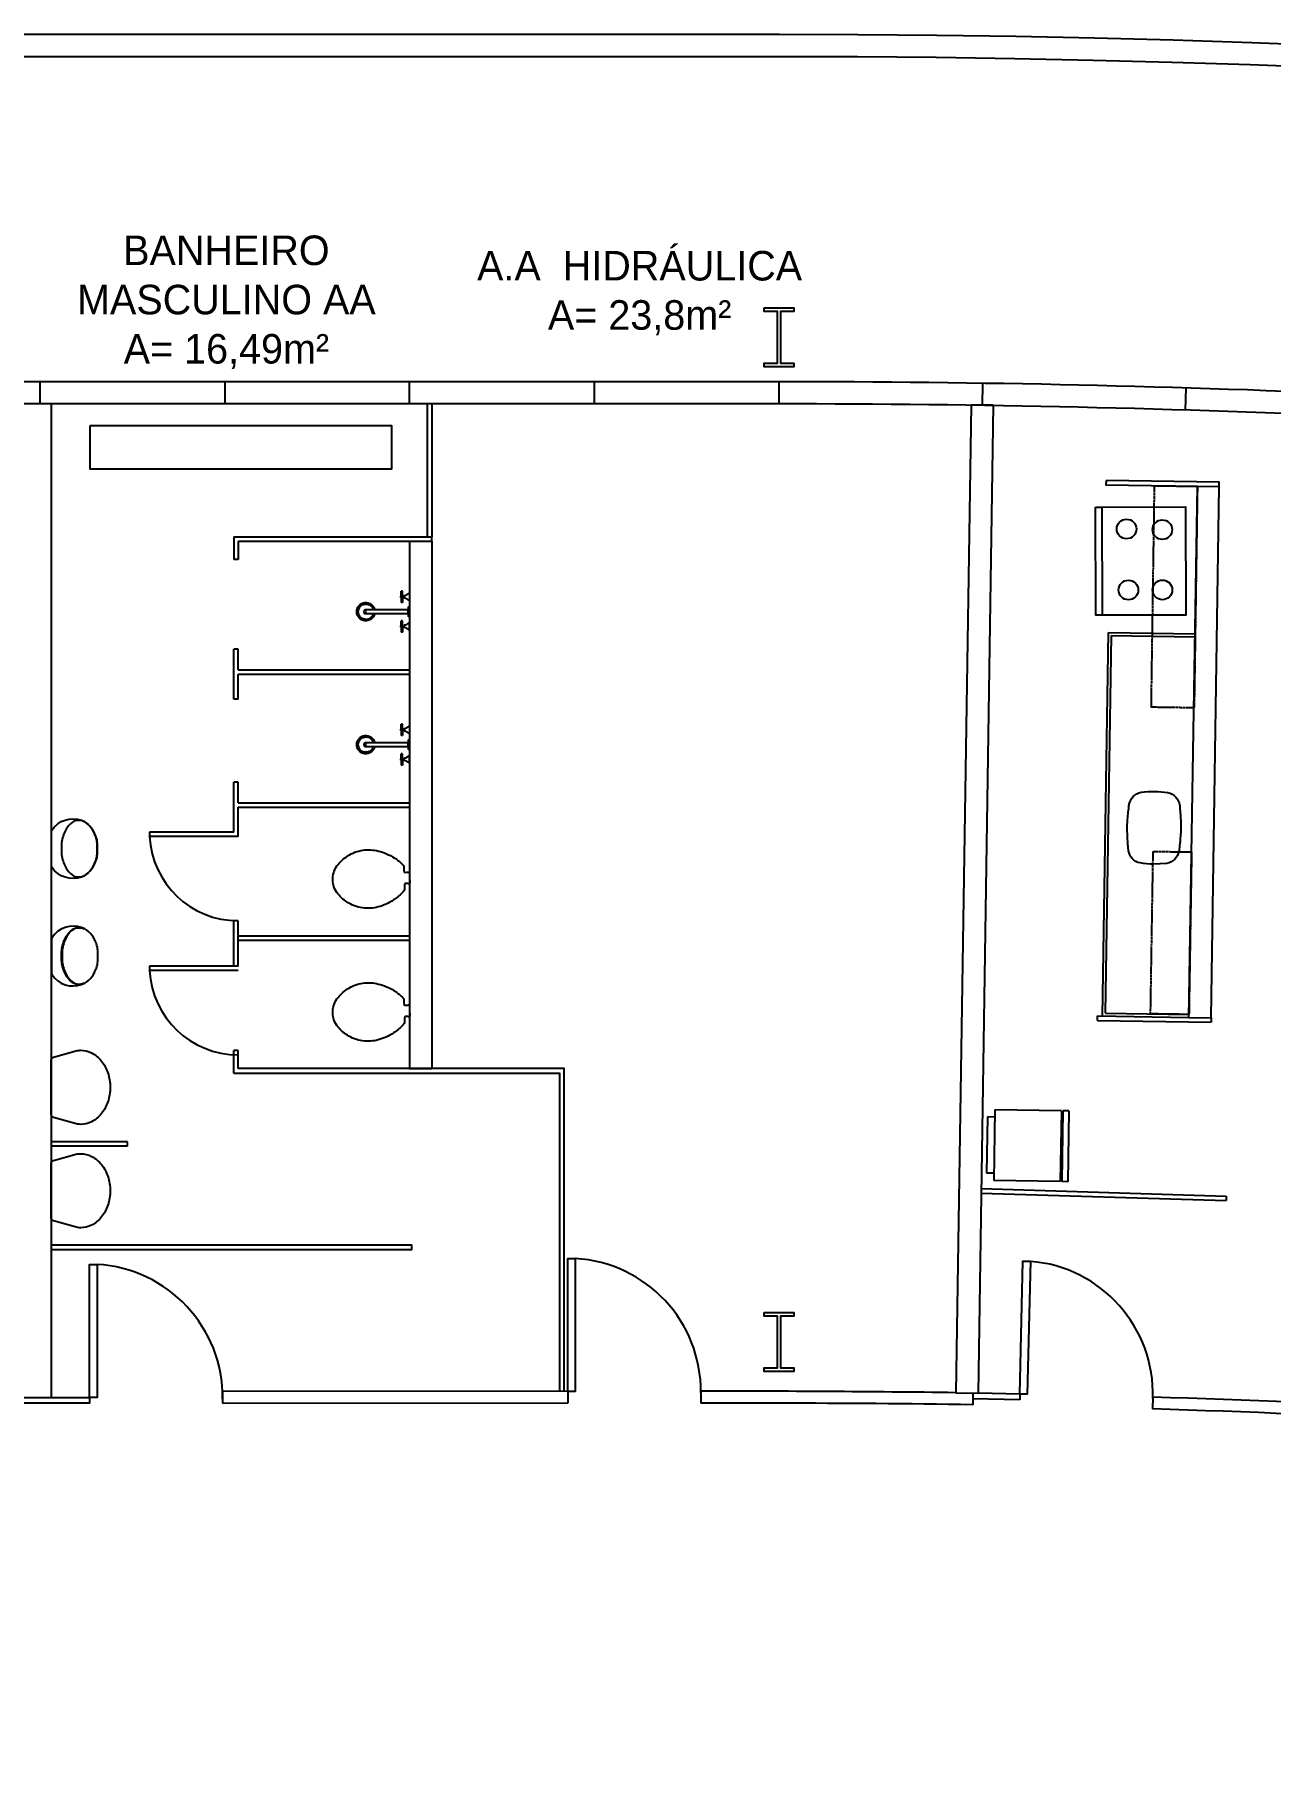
# Model space of a CAD drawing. Extents: x -15 to 8521, y -5327 to 1905.
# Drawn here: x 1006 to 1843, y 735 to 1905 of the extents above; entities that cross this region are included whole.
import ezdxf

# ---------------------------------------------------------------- set-up
doc = ezdxf.new("R2010")
doc.units = 0
doc.linetypes.add('DASHED', pattern=[0.75, 0.5, -0.25])
for name, color, linetype in [('AR-DIV', 2, 'Continuous'), ('AR-ESQ', 2, 'Continuous'), ('AR-EST', 4, 'Continuous'), ('AR-MOB', 2, 'Continuous'), ('AR-PAR-ALV', 5, 'Continuous'), ('AR-POR', 1, 'Continuous'), ('AR-SAN', 2, 'Continuous'), ('AR-TXT', 2, 'Continuous')]:
    doc.layers.add(name, color=color, linetype=linetype)
doc.styles.add('1-125', font='stylu.ttf', dxfattribs={"height": 0.2})

# ---------------------------------------------------------------- blocks, each defined once
blk = doc.blocks.new('porta')
at = {"color": 2}
blk.add_lwpolyline([(0, 0), (0, 0.9), (0.05, 0.9), (0.05, 0)], close=True, dxfattribs=at)
at = {"color": 1}
blk.add_arc((0, 0.001), 0.9, 359.3457, 86.819, dxfattribs=at)
blk = doc.blocks.new('chuv-aquaplus-s')
at = {"color": 1}
blk.add_lwpolyline([(0, 0.03), (0.01, 0.03), (0.01, -0.03), (0, -0.03)], close=True, dxfattribs=at)
blk.add_lwpolyline([(0.303, -0.013), (0.01, -0.013), (0.01, 0.012), (0.303, 0.012)], dxfattribs=at)
for radius, start, end in [(0.062, 191.6313, 168.3687), (0.052, 193.9092, 166.0908), (0.0141, 62.0114, 117.7718), (0.0141, 242.2282, 297.9886)]:
    blk.add_arc((0.296, 0), radius, start, end, dxfattribs=at)
blk.add_ellipse((0.303, 0), major_axis=(0, 0.0125), ratio=0.564134, dxfattribs=at)
blk = doc.blocks.new('A$C371F30F3')
at = {"color": 2}
for p, q in [((0.48, 0.503), (0, 0.5)), ((0.003, 0.05), (0, 0.5)), ((0.483, 0.053), (0.48, 0.503)), ((0.003, 0), (0.003, 0.04)), ((0.483, 0.003), (0.003, 0)), ((0.483, 0.003), (0.483, 0.043))]:
    blk.add_line(p, q, dxfattribs=at)
at = {"color": 1}
for p, q in [((0.43, 0.553), (0.05, 0.55)), ((0.05, 0.5), (0.05, 0.55)), ((0.43, 0.503), (0.43, 0.553)), ((0.483, 0.053), (0.003, 0.05)), ((0.483, 0.043), (0.003, 0.04))]:
    blk.add_line(p, q, dxfattribs=at)
blk = doc.blocks.new('FOGAO')
at = {"color": 1}
for points in [[(17.038, 11.745), (17.038, 11.136), (16.306, 11.136), (16.306, 11.745)], [(17.038, 11.745), (17.038, 11.703), (16.306, 11.703), (16.306, 11.745)]]:
    blk.add_lwpolyline(points, close=True, dxfattribs=at)
for centre in [(16.477, 11.524), (16.89, 11.536), (16.477, 11.294), (16.885, 11.294)]:
    blk.add_circle(centre, 0.0665, dxfattribs=at)

msp = doc.modelspace()

# ---------------------------------------------------------------- linework, layer by layer
at = {"layer": 'AR-DIV'}
for p, q in [((1272.03, 1655.4), (1272.03, 1565.4)), ((1275.03, 1655.4), (1275.03, 1565.4)), ((1141.03, 1565.4), (1275.03, 1565.4)), ((1141.03, 1565.4), (1141.03, 1550.025)), ((1144.03, 1562.4), (1275.03, 1562.4)), ((1144.03, 1562.4), (1144.03, 1550.025)), ((1275.03, 1562.4), (1275.03, 1565.4)), ((1144.03, 1550.025), (1141.03, 1550.025)), ((1144.03, 1489.275), (1141.03, 1489.275)), ((1141.03, 1455.525), (1141.03, 1489.275)), ((1144.03, 1475.4), (1144.03, 1489.275)), ((1144.03, 1475.4), (1260.03, 1475.4)), ((1144.03, 1472.4), (1260.03, 1472.4)), ((1144.03, 1455.525), (1144.03, 1472.4)), ((1144.03, 1455.525), (1141.03, 1455.525)), ((1144.03, 1399.275), (1141.03, 1399.275)), ((1141.03, 1365.525), (1141.03, 1399.275)), ((1144.03, 1385.4), (1144.03, 1399.275)), ((1144.03, 1385.4), (1260.03, 1385.4)), ((1144.03, 1382.4), (1260.03, 1382.4)), ((1144.03, 1362.525), (1144.03, 1382.4)), ((1144.03, 1305.525), (1141.03, 1305.525)), ((1141.03, 1274.775), (1141.03, 1305.525)), ((1144.03, 1274.775), (1144.03, 1305.525)), ((1144.03, 1295.4), (1260.03, 1295.4)), ((1144.03, 1292.4), (1260.03, 1292.4)), ((1144.03, 1274.775), (1141.03, 1274.775)), ((1141.03, 1202.4), (1141.03, 1217.775)), ((1144.03, 1217.775), (1141.03, 1217.775)), ((1144.03, 1205.4), (1144.03, 1217.775)), ((1269.03, 1205.4), (1144.03, 1205.4)), ((1260.03, 1205.4), (1275.03, 1205.4)), ((1069.198, 1155.893), (1017.56, 1155.893)), ((1069.198, 1152.893), (1017.56, 1152.893)), ((1069.198, 1152.893), (1069.198, 1155.893)), ((1367.137, 987.039), (1133.54, 986.946)), ((1367.137, 987.039), (1367.137, 978.9)), ((1457.145, 987.039), (1457.145, 978.9)), ((1641.241, 985.86), (1641.119, 977.863)), ((1673.006, 985.146), (1644.741, 985.806)), ((1673.006, 985.146), (1672.883, 981.147)), ((1367.137, 978.9), (1133.53, 978.751)), ((1510.03, 978.9), (1457.145, 978.9)), ((1672.883, 981.147), (1641.18, 981.888)), ((1762.984, 983.043), (1762.739, 975.047))]:
    msp.add_line(p, q, dxfattribs=at)
for points in [[(1141.03, 1202.4), (1361.53, 1202.4), (1361.53, 986.9)], [(1364.53, 986.9), (1364.53, 1205.4), (1269.03, 1205.4)], [(1017.53, 1082.9), (1261.53, 1082.9), (1261.53, 1085.9), (1017.53, 1085.9)], [(1133.54, 986.946), (1133.53, 978.9)], [(976.53, 978.9), (976.53, 982.9), (1043.53, 982.9), (1043.53, 978.9), (976.53, 978.9)]]:
    msp.add_lwpolyline(points, dxfattribs=at)
for centre, radius, start, end in [((1474.345, -10911.199), 11898.25, 89.2516642, 90.0828243), ((1510.03, -7309.6), 8288.5, 89.0937887, 90), ((1510.03, -7309.6), 8288.5, 85.6058503, 88.2528343), ((1510.03, -7309.6), 8296.5, 85.6066974, 88.2528243)]:
    msp.add_arc(centre, radius, start, end, dxfattribs=at)
at = {"layer": 'AR-ESQ'}
for p, q in [((1510.03, 1670.4), (752.53, 1670.4)), ((1010.03, 1655.4), (1010.03, 1670.4)), ((1010.03, 1655.4), (1010.03, 1670.4)), ((1135.03, 1670.4), (1135.03, 1655.4)), ((1135.03, 1670.4), (1135.03, 1655.4)), ((1260.03, 1655.4), (1260.03, 1670.4)), ((1260.03, 1655.4), (1260.03, 1670.4)), ((1385.03, 1670.4), (1385.03, 1655.4)), ((1385.03, 1670.4), (1385.03, 1655.4)), ((1385.03, 1670.4), (1385.03, 1655.4)), ((1385.03, 1670.4), (1385.03, 1655.4)), ((1510.03, 1655.4), (1510.03, 1670.4)), ((1647.754, 1669.344), (1647.524, 1654.346)), ((1784.986, 1651.183), (1785.446, 1666.176)), ((1510.03, 1655.4), (22.53, 1655.4))]:
    msp.add_line(p, q, dxfattribs=at)
for radius, start in [(8980, 84.822823), (8965, 84.8229888)]:
    msp.add_arc((1510.03, -7309.6), radius, start, 90, dxfattribs=at)
at = {"layer": 'AR-EST'}
for points in [[(1500.03, 1720.4), (1520.03, 1720.4), (1520.03, 1717.9), (1511.03, 1717.9), (1511.03, 1682.9), (1520.03, 1682.9), (1520.03, 1680.4), (1500.03, 1680.4), (1500.03, 1682.9), (1509.03, 1682.9), (1509.03, 1717.9), (1500.03, 1717.9), (1500.03, 1720.4)], [(1500.03, 1040.4), (1520.03, 1040.4), (1520.03, 1037.9), (1511.03, 1037.9), (1511.03, 1002.9), (1520.03, 1002.9), (1520.03, 1000.4), (1500.03, 1000.4), (1500.03, 1002.9), (1509.03, 1002.9), (1509.03, 1037.9), (1500.03, 1037.9), (1500.03, 1040.4)]]:
    msp.add_lwpolyline(points, dxfattribs=at)
msp.add_lwpolyline([(1500.03, 1040.4), (1520.03, 1040.4), (1520.03, 1037.9), (1511.03, 1037.9), (1511.03, 1002.9), (1520.03, 1002.9), (1520.03, 1000.4), (1500.03, 1000.4), (1500.03, 1002.9), (1509.03, 1002.9), (1509.03, 1037.9), (1500.03, 1037.9)], close=True, dxfattribs=at)
at = {"layer": 'AR-MOB', "color": 1}
msp.add_line((1318.03, 1205.4), (1275.03, 1205.4), dxfattribs=at)
at = {"layer": 'AR-MOB'}
for p, q in [((1646.862, 1124.166), (1812.595, 1119.081)), ((1646.816, 1121.166), (1812.503, 1116.082)), ((1812.595, 1119.081), (1812.503, 1116.082))]:
    msp.add_line(p, q, dxfattribs=at)
at = {"layer": 'AR-MOB', "color": 1}
msp.add_lwpolyline([(1043.853, 1640.812), (1247.842, 1640.812), (1247.842, 1611.108), (1043.853, 1611.108)], close=True, dxfattribs=at)
at = {"layer": 'AR-MOB', "linetype": 'DASHED'}
for points in [[(1793.139, 1599.611), (1790.945, 1449.627), (1761.948, 1450.051), (1764.143, 1600.035)], [(1787.437, 1242.071), (1761.44, 1242.485), (1763.194, 1352.471), (1789.191, 1352.057)]]:
    msp.add_lwpolyline(points, close=True, dxfattribs=at)
at = {"layer": 'AR-PAR-ALV'}
for p, q in [((1510.03, 1905.4), (-2.97, 1905.4)), ((1510.03, 1890.4), (12.03, 1890.4)), ((1017.53, 1655.4), (1017.53, 982.9)), ((1639.993, 1654.461), (1629.743, 986.04)), ((1640.001, 1655.027), (1655, 1654.797)), ((1654.991, 1654.231), (1644.741, 985.806)), ((1260.03, 1562.4), (1260.03, 1205.4)), ((1260.03, 1562.4), (1275.03, 1562.4)), ((1260.03, 1562.4), (1260.03, 1205.4)), ((1260.03, 1562.4), (1275.03, 1562.4)), ((1275.03, 1562.4), (1275.03, 1205.4)), ((1275.03, 1562.4), (1275.03, 1205.4)), ((1260.03, 1205.4), (1275.03, 1205.4)), ((1260.03, 1205.4), (1275.03, 1205.4)), ((1629.743, 986.036), (1644.741, 985.806)), ((1002.53, 982.9), (1017.53, 982.9))]:
    msp.add_line(p, q, dxfattribs=at)
at = {"layer": 'AR-PAR-ALV', "color": 5}
for p, q in [((1787.405, 1240.088), (1793.139, 1599.611)), ((1802.404, 1239.913), (1807.81, 1599.377))]:
    msp.add_line(p, q, dxfattribs=at)
at = {"layer": 'AR-PAR-ALV', "color": 1}
msp.add_line((1787.531, 1248.199), (1787.51, 1246.681), dxfattribs=at)
at = {"layer": 'AR-PAR-ALV'}
for radius, start in [(9215, 47.9559554), (9200, 48.049596)]:
    msp.add_arc((1510.03, -7309.6), radius, start, 90, dxfattribs=at)
at = {"layer": 'AR-POR', "color": 2}
for p, q in [((1141.03, 1365.525), (1084.105, 1365.525)), ((1084.105, 1365.525), (1084.105, 1362.525)), ((1144.03, 1362.525), (1084.105, 1362.525)), ((1144.03, 1274.775), (1084.105, 1274.775)), ((1084.105, 1274.775), (1084.105, 1271.775)), ((1144.03, 1271.775), (1084.105, 1271.775))]:
    msp.add_line(p, q, dxfattribs=at)
at = {"layer": 'AR-POR'}
for centre in [(1144.03, 1365.525), (1144.03, 1274.775)]:
    msp.add_arc(centre, 60, 182.865984, 270, dxfattribs=at)
at = {"layer": 'AR-SAN', "color": 2}
for p, q in [((1731.294, 1603.597), (1731.246, 1600.598)), ((1725.464, 1238.076), (1725.512, 1241.076)), ((1725.512, 1241.076), (1787.405, 1240.088)), ((1725.464, 1238.076), (1802.355, 1236.85)), ((1787.405, 1240.088), (1802.403, 1239.849)), ((1802.403, 1239.849), (1802.355, 1236.85))]:
    msp.add_line(p, q, dxfattribs=at)
at = {"layer": 'AR-SAN'}
for p, q in [((1254.03, 1525.139), (1253.904, 1525.139)), ((1254.03, 1524.324), (1253.904, 1524.324)), ((1254.03, 1525.232), (1254.03, 1524.232)), ((1254.36, 1525.43), (1254.36, 1528.564)), ((1255.2, 1528.564), (1254.36, 1528.564)), ((1255.2, 1525.152), (1254.36, 1525.152)), ((1254.36, 1525.152), (1254.36, 1524.312)), ((1255.2, 1524.312), (1254.36, 1524.312)), ((1254.36, 1524.016), (1254.36, 1520.882)), ((1255.2, 1525.43), (1255.2, 1528.564)), ((1255.2, 1525.152), (1255.2, 1524.312)), ((1255.2, 1524.016), (1255.2, 1520.882)), ((1256.33, 1525.232), (1255.511, 1525.232)), ((1256.33, 1525.232), (1255.511, 1525.232)), ((1256.33, 1524.232), (1255.53, 1524.232)), ((1256.33, 1524.232), (1255.53, 1524.232)), ((1260.03, 1527.035), (1260.03, 1527.035)), ((1260.03, 1527.035), (1260.03, 1522.428)), ((1255.2, 1520.882), (1254.36, 1520.882)), ((1254.03, 1505.139), (1253.904, 1505.139)), ((1254.03, 1504.324), (1253.904, 1504.324)), ((1254.03, 1504.232), (1254.03, 1505.232)), ((1254.36, 1505.447), (1254.36, 1508.582)), ((1255.2, 1508.582), (1254.36, 1508.582)), ((1255.2, 1505.152), (1254.36, 1505.152)), ((1254.36, 1504.312), (1254.36, 1505.152)), ((1255.2, 1504.312), (1254.36, 1504.312)), ((1254.36, 1504.033), (1254.36, 1500.899)), ((1255.2, 1500.899), (1254.36, 1500.899)), ((1255.2, 1505.447), (1255.2, 1508.582)), ((1255.2, 1504.312), (1255.2, 1505.152)), ((1255.2, 1504.033), (1255.2, 1500.899)), ((1256.33, 1504.232), (1255.511, 1504.232)), ((1256.33, 1504.232), (1255.511, 1504.232)), ((1256.33, 1505.232), (1255.53, 1505.232)), ((1256.33, 1505.232), (1255.53, 1505.232)), ((1260.03, 1502.428), (1260.03, 1507.035)), ((1260.03, 1502.428), (1260.03, 1502.428)), ((1254.03, 1435.139), (1253.904, 1435.139)), ((1254.03, 1434.324), (1253.904, 1434.324)), ((1254.03, 1435.232), (1254.03, 1434.232)), ((1254.36, 1435.43), (1254.36, 1438.564)), ((1255.2, 1438.564), (1254.36, 1438.564)), ((1255.2, 1435.152), (1254.36, 1435.152)), ((1254.36, 1435.152), (1254.36, 1434.312)), ((1255.2, 1434.312), (1254.36, 1434.312)), ((1254.36, 1434.016), (1254.36, 1430.882)), ((1255.2, 1430.882), (1254.36, 1430.882)), ((1255.2, 1435.43), (1255.2, 1438.564)), ((1255.2, 1435.152), (1255.2, 1434.312)), ((1255.2, 1434.016), (1255.2, 1430.882)), ((1256.33, 1435.232), (1255.511, 1435.232)), ((1256.33, 1435.232), (1255.511, 1435.232)), ((1256.33, 1434.232), (1255.53, 1434.232)), ((1256.33, 1434.232), (1255.53, 1434.232)), ((1260.03, 1437.035), (1260.03, 1437.035)), ((1260.03, 1437.035), (1260.03, 1432.428)), ((1254.36, 1415.447), (1254.36, 1418.582)), ((1255.2, 1418.582), (1254.36, 1418.582)), ((1255.2, 1415.447), (1255.2, 1418.582)), ((1260.03, 1412.428), (1260.03, 1417.035)), ((1254.03, 1415.139), (1253.904, 1415.139)), ((1254.03, 1414.324), (1253.904, 1414.324)), ((1254.03, 1414.232), (1254.03, 1415.232)), ((1255.2, 1415.152), (1254.36, 1415.152)), ((1254.36, 1414.312), (1254.36, 1415.152)), ((1255.2, 1414.312), (1254.36, 1414.312)), ((1254.36, 1414.033), (1254.36, 1410.899)), ((1255.2, 1410.899), (1254.36, 1410.899)), ((1255.2, 1414.312), (1255.2, 1415.152)), ((1255.2, 1414.033), (1255.2, 1410.899)), ((1256.33, 1414.232), (1255.511, 1414.232)), ((1256.33, 1414.232), (1255.511, 1414.232)), ((1256.33, 1415.232), (1255.53, 1415.232)), ((1256.33, 1415.232), (1255.53, 1415.232)), ((1260.03, 1412.428), (1260.03, 1412.428))]:
    msp.add_line(p, q, dxfattribs=at)
at = {"layer": 'AR-SAN', "color": 1}
for p, q in [((1728.861, 1241.022), (1733.001, 1500.578)), ((1730.892, 1242.986), (1734.968, 1498.546)), ((1732.985, 1499.578), (1732.986, 1499.578)), ((1733.001, 1500.578), (1791.545, 1499.644)), ((1734.968, 1498.546), (1791.513, 1497.645)), ((1730.892, 1242.986), (1787.437, 1242.085))]:
    msp.add_line(p, q, dxfattribs=at)
at = {"layer": 'AR-SAN', "color": 2}
msp.add_lwpolyline([(1731.294, 1603.597), (1731.246, 1600.598), (1807.81, 1599.377), (1807.839, 1602.377), (1731.294, 1603.597)], dxfattribs=at)
at = {"layer": 'AR-SAN'}
for points in [[(1256.33, 1525.514), (1256.33, 1523.949)], [(1256.33, 1503.949), (1256.33, 1505.514)], [(1256.33, 1435.514), (1256.33, 1433.949)], [(1256.33, 1413.949), (1256.33, 1415.514)]]:
    msp.add_lwpolyline(points, dxfattribs=at)
at = {"layer": 'AR-SAN', "color": 1}
for points in [[(1781.965, 1368.169, -0.02327915), (1781.742, 1363.965, -0.0191602), (1780.811, 1354.028, -0.02127707), (1780.755, 1353.491, -0.02210062), (1780.609, 1352.456, -0.13793471), (1777.919, 1347.306, -0.16804072), (1772.481, 1344.36), (1763.44, 1343.746, -0.04011325), (1754.421, 1344.621, -0.16804072), (1749.071, 1347.724, -0.13793471), (1746.531, 1352.95, -0.02210062), (1746.415, 1353.989, -0.02127707), (1746.374, 1354.527, -0.0191602), (1745.732, 1364.487, -0.02327915), (1745.631, 1368.696, -0.02327915), (1745.854, 1372.9, -0.0191602), (1746.784, 1382.837, -0.02127707), (1746.84, 1383.374, -0.02210062), (1746.987, 1384.409, -0.13793471), (1749.677, 1389.559, -0.16804072), (1755.115, 1392.505, -0.04011325), (1764.155, 1393.119, -0.04011325), (1773.174, 1392.243, -0.16804072), (1778.525, 1389.141, -0.13793471), (1781.064, 1383.915, -0.02210062), (1781.181, 1382.876, -0.02127707), (1781.221, 1382.338, -0.0191602), (1781.863, 1372.378, -0.02327915)], [(1044.828, 1368.168, -0.02792696), (1046.353, 1365.47, -0.02267194), (1047.639, 1362.536, -0.08407049), (1048.571, 1357.934, -0.00805088), (1048.627, 1354.498), (1048.627, 1354.319), (1048.627, 1354.14, -0.00805088), (1048.571, 1350.703, -0.08407049), (1047.639, 1346.102, -0.02267194), (1046.353, 1343.167, -0.02792696), (1044.829, 1340.469, -0.11170403), (1039.798, 1335.94, -0.03229788), (1038.012, 1335.087, -0.34805028), (1018.044, 1341.707, -0.17129273), (1017.729, 1342.65), (1017.728, 1354.319), (1017.728, 1365.987, -0.17129273), (1018.044, 1366.93, -0.34805028), (1038.011, 1373.551, -0.03229788), (1039.797, 1372.697, -0.11170403)], [(1044.828, 1368.168, -0.02792696), (1046.353, 1365.47, -0.02267194), (1047.639, 1362.536, -0.08407049), (1048.571, 1357.934, -0.00805088), (1048.627, 1354.498), (1048.627, 1354.319), (1048.627, 1354.14, -0.00805088), (1048.571, 1350.703, -0.08407049), (1047.639, 1346.102, -0.02267194), (1046.353, 1343.167, -0.02792696), (1044.829, 1340.469, -0.11170403), (1039.798, 1335.94, -0.03229788), (1038.012, 1335.087, -0.34805028), (1018.044, 1341.707, -0.17129273), (1017.729, 1342.65), (1017.728, 1354.319), (1017.728, 1365.987, -0.17129273), (1018.044, 1366.93, -0.34805028), (1038.011, 1373.551, -0.03229788), (1039.797, 1372.697, -0.11170403)], [(1047.639, 1362.536, 0.02267194), (1046.353, 1365.47, 0.02792696), (1044.828, 1368.168, 0.11170403), (1039.797, 1372.697, 0.31169692), (1030.655, 1371.239, 0.11461101), (1026.346, 1364.828, 0.10060252), (1024.444, 1355.999), (1024.444, 1352.638, 0.10060252), (1026.346, 1343.809, 0.11461101), (1030.655, 1337.399, 0.31169692), (1039.798, 1335.94, 0.11170403), (1044.829, 1340.469, 0.02792696), (1046.353, 1343.167, 0.02267194), (1047.639, 1346.102, 0.08407049), (1048.571, 1350.703, 0.00805088), (1048.627, 1354.14), (1048.627, 1354.319), (1048.627, 1354.498, 0.00805088), (1048.571, 1357.934, 0.08407049)], [(1047.639, 1362.536, 0.02267194), (1046.353, 1365.47, 0.02792696), (1044.828, 1368.168, 0.11170403), (1039.797, 1372.697, 0.31169692), (1030.655, 1371.239, 0.11461101), (1026.346, 1364.828, 0.10060252), (1024.444, 1355.999), (1024.444, 1352.638, 0.10060252), (1026.346, 1343.809, 0.11461101), (1030.655, 1337.399, 0.31169692), (1039.798, 1335.94, 0.11170403), (1044.829, 1340.469, 0.02792696), (1046.353, 1343.167, 0.02267194), (1047.639, 1346.102, 0.08407049), (1048.571, 1350.703, 0.00805088), (1048.627, 1354.14), (1048.627, 1354.319), (1048.627, 1354.498, 0.00805088), (1048.571, 1357.934, 0.08407049)], [(1208.031, 1333.052, -0.16342589), (1210.906, 1342.599, -0.08818701), (1218.067, 1349.38, -0.10770785), (1228.468, 1353.258, -0.10425491), (1238.999, 1352.673, -0.08265382), (1249.645, 1348.148, -0.0603119), (1255.873, 1342.979, -0.16171799), (1256.123, 1342.354), (1256.14, 1341.746), (1256.161, 1341.031), (1256.215, 1339.193, 0.44906606), (1257.145, 1338.274), (1258.062, 1338.301, 0.12310563), (1258.656, 1338.423, -0.17203656), (1259.573, 1338.452, -0.10274744), (1259.786, 1338.316, -0.14971618), (1259.932, 1337.932), (1260.03, 1334.573), (1260.128, 1331.215, -0.14971618), (1260.006, 1330.823, -0.10274744), (1259.801, 1330.674, -0.17203656), (1258.883, 1330.65, 0.12310563), (1258.283, 1330.737), (1257.366, 1330.711, 0.44906606), (1256.492, 1329.739), (1256.545, 1327.9), (1256.566, 1327.186), (1256.584, 1326.578, -0.16171799), (1256.372, 1325.94, -0.0603119), (1250.456, 1320.415, -0.08265382), (1240.093, 1315.276, -0.10425491), (1229.614, 1314.075, -0.10770785), (1219.004, 1317.34, -0.08818701), (1211.459, 1323.69, -0.16342589)], [(1208.031, 1333.052, -0.16342589), (1210.906, 1342.599, -0.08818701), (1218.067, 1349.38, -0.10770785), (1228.468, 1353.258, -0.10425491), (1238.999, 1352.673, -0.08265382), (1249.645, 1348.148, -0.0603119), (1255.873, 1342.979, -0.16171799), (1256.123, 1342.354), (1256.14, 1341.746), (1256.161, 1341.031), (1256.215, 1339.193, 0.44906606), (1257.145, 1338.274), (1258.062, 1338.301, 0.12310563), (1258.656, 1338.423, -0.17203656), (1259.573, 1338.452, -0.10274744), (1259.786, 1338.316, -0.14971618), (1259.932, 1337.932), (1260.03, 1334.573), (1260.128, 1331.215, -0.14971618), (1260.006, 1330.823, -0.10274744), (1259.801, 1330.674, -0.17203656), (1258.883, 1330.65, 0.12310563), (1258.283, 1330.737), (1257.366, 1330.711, 0.44906606), (1256.492, 1329.739), (1256.545, 1327.9), (1256.566, 1327.186), (1256.584, 1326.578, -0.16171799), (1256.372, 1325.94, -0.0603119), (1250.456, 1320.415, -0.08265382), (1240.093, 1315.276, -0.10425491), (1229.614, 1314.075, -0.10770785), (1219.004, 1317.34, -0.08818701), (1211.459, 1323.69, -0.16342589)], [(1026.377, 1292.135, -0.11461101), (1030.686, 1298.545, -0.31169692), (1039.829, 1300.004, 0.03229788), (1038.043, 1300.857, 0.34805028), (1018.075, 1294.237, 0.16281604), (1017.76, 1293.343), (1017.76, 1281.625), (1017.76, 1269.907, 0.16281604), (1018.075, 1269.014, 0.34805028), (1038.043, 1262.393, 0.03229788), (1039.829, 1263.247, -0.31169692), (1030.686, 1264.705, -0.11461101), (1026.377, 1271.116, -0.10060252), (1024.475, 1279.945), (1024.475, 1283.306, -0.10060252)], [(1026.377, 1292.135, -0.11461101), (1030.686, 1298.545, -0.31169692), (1039.829, 1300.004, 0.03229788), (1038.043, 1300.857, 0.34805028), (1018.075, 1294.237, 0.16281604), (1017.76, 1293.343), (1017.76, 1281.625), (1017.76, 1269.907, 0.16281604), (1018.075, 1269.014, 0.34805028), (1038.043, 1262.393, 0.03229788), (1039.829, 1263.247, -0.31169692), (1030.686, 1264.705, -0.11461101), (1026.377, 1271.116, -0.10060252), (1024.475, 1279.945), (1024.475, 1283.306, -0.10060252)], [(1046.805, 1270.535, 0.02267194), (1048.091, 1273.469, 0.08407049), (1049.023, 1278.071, 0.00805088), (1049.079, 1281.508), (1049.079, 1281.686), (1049.079, 1281.865, 0.00805088), (1049.023, 1285.302, 0.08407049), (1048.091, 1289.903, 0.02267194), (1046.805, 1292.838, 0.02792696), (1045.281, 1295.536, 0.11170403), (1040.25, 1300.065, 0.31169692), (1031.107, 1298.606, 0.11461101), (1026.798, 1292.196, 0.10060252), (1024.896, 1283.367), (1024.896, 1280.006, 0.10060252), (1026.798, 1271.177, 0.11461101), (1031.107, 1264.766, 0.30983642), (1040.2, 1263.284, 0.00169665), (1040.25, 1263.308, 0.11170403), (1045.281, 1267.837, 0.02792696)], [(1046.805, 1270.535, 0.02267194), (1048.091, 1273.469, 0.08407049), (1049.023, 1278.071, 0.00805088), (1049.079, 1281.508), (1049.079, 1281.686), (1049.079, 1281.865, 0.00805088), (1049.023, 1285.302, 0.08407049), (1048.091, 1289.903, 0.02267194), (1046.805, 1292.838, 0.02792696), (1045.281, 1295.536, 0.11170403), (1040.25, 1300.065, 0.31169692), (1031.107, 1298.606, 0.11461101), (1026.798, 1292.196, 0.10060252), (1024.896, 1283.367), (1024.896, 1280.006, 0.10060252), (1026.798, 1271.177, 0.11461101), (1031.107, 1264.766, 0.30983642), (1040.2, 1263.284, 0.00169665), (1040.25, 1263.308, 0.11170403), (1045.281, 1267.837, 0.02792696)], [(1208.031, 1243.052, -0.16342589), (1210.906, 1252.599, -0.08818701), (1218.067, 1259.38, -0.10770785), (1228.468, 1263.258, -0.10425491), (1238.999, 1262.673, -0.08265382), (1249.645, 1258.148, -0.0603119), (1255.873, 1252.979, -0.16171799), (1256.123, 1252.354), (1256.14, 1251.746), (1256.161, 1251.031), (1256.215, 1249.193, 0.44906606), (1257.145, 1248.274), (1258.062, 1248.301, 0.12310563), (1258.656, 1248.423, -0.17203656), (1259.573, 1248.452, -0.10274744), (1259.786, 1248.316, -0.14971618), (1259.932, 1247.932), (1260.03, 1244.573), (1260.128, 1241.215, -0.14971618), (1260.006, 1240.823, -0.10274744), (1259.801, 1240.674, -0.17203656), (1258.883, 1240.65, 0.12310563), (1258.283, 1240.737), (1257.366, 1240.711, 0.44906606), (1256.492, 1239.739), (1256.545, 1237.9), (1256.566, 1237.186), (1256.584, 1236.578, -0.16171799), (1256.372, 1235.94, -0.0603119), (1250.456, 1230.415, -0.08265382), (1240.093, 1225.276, -0.10425491), (1229.614, 1224.075, -0.10770785), (1219.004, 1227.34, -0.08818701), (1211.459, 1233.69, -0.16342589)], [(1018.996, 1172.362, -0.33716113), (1017.53, 1174.29), (1017.53, 1211.249, -0.33668148), (1018.993, 1213.176), (1035.101, 1217.664, -0.03723055), (1037.474, 1217.841, -0.12060658), (1044.862, 1216.033, -0.10507064), (1051.576, 1210.497, -0.08864848), (1055.839, 1202.602, -0.0797367), (1057.417, 1192.768, -0.0797367), (1055.839, 1182.934, -0.08864848), (1051.576, 1175.039, -0.10507064), (1044.862, 1169.503, -0.12060658), (1037.474, 1167.695, -0.03340244), (1035.343, 1167.837)], [(1018.996, 1102.333, -0.33716113), (1017.53, 1104.261), (1017.53, 1141.22, -0.33668148), (1018.993, 1143.147), (1035.101, 1147.635, -0.03723055), (1037.474, 1147.812, -0.12060658), (1044.862, 1146.004, -0.10507064), (1051.576, 1140.469, -0.08864848), (1055.839, 1132.574, -0.0797367), (1057.417, 1122.739, -0.0797367), (1055.839, 1112.905, -0.08864848), (1051.576, 1105.01, -0.10507064), (1044.862, 1099.475, -0.12060658), (1037.474, 1097.666, -0.03340244), (1035.343, 1097.809)]]:
    msp.add_lwpolyline(points, format="xyb", close=True, dxfattribs=at)
at = {"layer": 'AR-SAN'}
for centre, radius, start, end in [((1255.178, 1524.732), 1.338, 162.26441, 197.73559), ((1254.771, 1524.402), 1.112, 48.238283, 131.761717), ((1254.78, 1525.019), 1.087, 226.397181, 313.602819), ((1255.178, 1504.732), 1.338, 162.26441, 197.73559), ((1254.78, 1504.444), 1.087, 46.397181, 133.602819), ((1254.771, 1505.061), 1.112, 228.238283, 311.761717), ((1255.178, 1434.732), 1.338, 162.26441, 197.73559), ((1254.771, 1434.402), 1.112, 48.238283, 131.761717), ((1254.78, 1435.019), 1.087, 226.397181, 313.602819), ((1255.178, 1414.732), 1.338, 162.26441, 197.73559), ((1254.78, 1414.444), 1.087, 46.397181, 133.602819), ((1254.771, 1415.061), 1.112, 228.238283, 311.761717)]:
    msp.add_arc(centre, radius, start, end, dxfattribs=at)
for points in [[(1260.03, 1527.035), (1259.922, 1527.057), (1259.172, 1527.127), (1258.149, 1525.75), (1256.891, 1525.587), (1256.33, 1525.514)], [(1260.03, 1522.428), (1259.922, 1522.406), (1259.172, 1522.336), (1258.149, 1523.713), (1256.891, 1523.876), (1256.33, 1523.949)], [(1260.03, 1507.035), (1259.922, 1507.057), (1259.172, 1507.127), (1258.149, 1505.75), (1256.891, 1505.587), (1256.33, 1505.514)], [(1260.03, 1502.428), (1259.922, 1502.406), (1259.172, 1502.336), (1258.149, 1503.713), (1256.891, 1503.876), (1256.33, 1503.949)], [(1260.03, 1437.035), (1259.922, 1437.057), (1259.172, 1437.127), (1258.149, 1435.75), (1256.891, 1435.587), (1256.33, 1435.514)], [(1260.03, 1432.428), (1259.922, 1432.406), (1259.172, 1432.336), (1258.149, 1433.713), (1256.891, 1433.876), (1256.33, 1433.949)], [(1260.03, 1417.035), (1259.922, 1417.057), (1259.172, 1417.127), (1258.149, 1415.75), (1256.891, 1415.587), (1256.33, 1415.514)], [(1260.03, 1412.428), (1259.922, 1412.406), (1259.172, 1412.336), (1258.149, 1413.713), (1256.891, 1413.876), (1256.33, 1413.949)]]:
    msp.add_open_spline(points, degree=3, knots=[0.0082152958, 0.0082152958, 0.0082152958, 0.0082152958, 0.0116292512, 0.0324790166, 0.0492423352, 0.0492423352, 0.0492423352, 0.0492423352], dxfattribs=at)

# ---------------------------------------------------------------- block references
at = {"layer": 'AR-MOB'}
for name, p, xscale, yscale, zscale, rotation in [('FOGAO', (2902.233, -115.925), 100, 100, 100, 90.11663714474071), ('A$C371F30F3', (1705.347, 1128.531), 99.99999999999999, 99.99999999999999, 99.99999999999999, 88.72098619432334)]:
    msp.add_blockref(name, p, dxfattribs=dict(at, xscale=xscale, yscale=yscale, zscale=zscale, rotation=rotation))
at = {"layer": 'AR-POR'}
for p, xscale, yscale, zscale in [((1367.137, 986.9), 100.0030841760356, 100.0030841760356, 100.0030841760356), ((1043.53, 982.9), 100, 100, 100)]:
    msp.add_blockref('porta', p, dxfattribs=dict(at, xscale=xscale, yscale=yscale, zscale=zscale))
at = {"layer": 'AR-POR', "xscale": 100.0030841760356, "yscale": 100.0030841760356, "zscale": 100.0030841760356, "rotation": 358.6612342825207}
msp.add_blockref('porta', (1673.006, 985.146), dxfattribs=at)
at = {"layer": 'AR-SAN', "xscale": -100, "yscale": 100, "zscale": 100}
for p in [(1260.03, 1514.732), (1260.03, 1424.732)]:
    msp.add_blockref('chuv-aquaplus-s', p, dxfattribs=at)

# ---------------------------------------------------------------- texts
at = {"layer": 'AR-TXT', "char_height": 20, "attachment_point": 5, "style": '1-125'}
for s, insert in [('BANHEIRO \\PMASCULINO AA\\PA= 16,49m²', (1136.073, 1724.169)), ('A.A  HIDRÁULICA\\PA= 23,8m²', (1415.693, 1730.403))]:
    msp.add_mtext(s, dxfattribs=dict(at, insert=insert))

doc.saveas('drawing.dxf')
